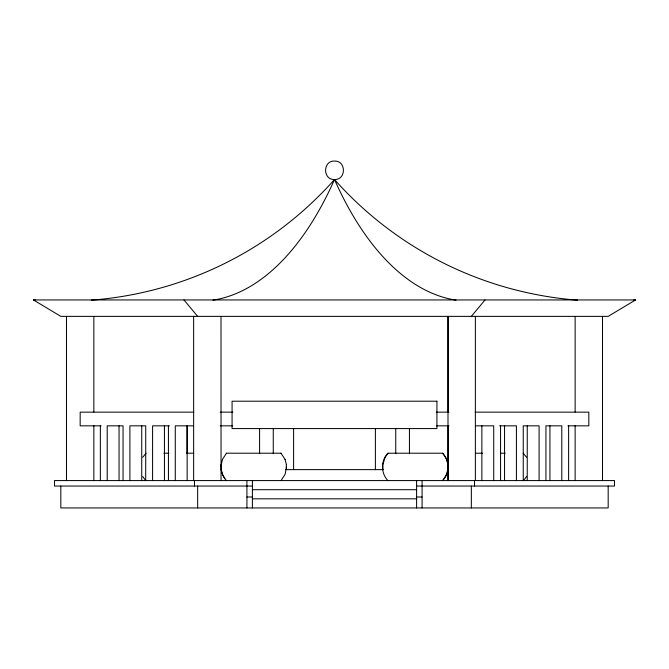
<?xml version="1.0" encoding="UTF-8"?>
<svg xmlns="http://www.w3.org/2000/svg" width="669" height="669" viewBox="0 0 669 669"><rect width="100%" height="100%" fill="white"/><g stroke="black" fill="none" stroke-linecap="round" stroke-linejoin="round"><path stroke-width="1" d="M221.021 466.05L222.426 459.519M221.163 464.378C220.461 470.215 222.342 476.345 226.465 480.576M286.324 469.404L286.324 464.378M286.524 466.895L285.111 474.262L281.064 480.576M448.188 467.731L446.825 474.262L442.786 480.576M222.384 459.519L226.465 453.206M384.876 458.006L382.902 464.378L382.902 469.404M142.74 457.253L146.101 453.206M385.235 457.253L386.138 455.84M526.553 476.529L523.584 480.576M471.344 316.37L485.025 299.946M386.59 455.137L388.204 453.206M442.527 480.576C449.727 473.284 449.727 460.506 442.527 453.206M635.55 299.946L608.18 316.37L60.82 316.37L33.45 299.946L635.55 299.946A362.138 362.138 0 0 1 633.484 300.113M193.818 412.154L80.171 412.154L80.171 425.835L101.103 425.835M220.252 412.154L232.787 412.154M436.372 412.154L448.974 412.154M475.107 412.154L588.82 412.154L588.82 425.835L567.881 425.835M169.391 425.835L152.591 425.835L152.591 480.576M193.466 425.835L175.286 425.835L175.286 480.576M220.243 425.835L232.67 425.835M436.447 425.835L448.974 425.835M475.475 425.835L493.722 425.835L493.722 480.576M499.592 425.835L516.409 425.835L516.409 480.576M163.93 453.206L168.931 453.206M186.618 453.206L193.759 453.206M226.431 453.206L281.064 453.206M475.534 453.206L482.449 453.206M500.37 453.206L505.237 453.206M523.191 453.206L526.553 457.253M285.663 469.63L383.337 469.63M252.397 486.045L54.498 486.045L54.498 480.576L614.502 480.576L614.502 486.045L416.603 486.045M252.397 489.7L416.603 489.7M246.92 497L252.397 497M416.603 497L422.08 497M252.397 498.823L416.603 498.823M387.928 480.576C380.736 473.284 380.736 460.506 387.928 453.206L442.786 453.206L446.825 459.519L448.188 466.05M281.022 453.206L285.111 459.519M183.975 299.946L197.656 316.37M224.859 478.644L222.426 474.262L221.13 469.404M142.74 476.529L145.708 480.576L145.733 425.835L129.895 425.835L129.895 480.576M285.069 459.519L286.365 464.378M608.18 486.045L608.18 507.947L60.82 507.947L60.82 486.045M602.501 316.37L602.501 480.576M575.131 316.37L575.131 411.979M575.131 425.492L575.131 480.576M568.633 425.835L568.625 480.576M561.793 480.576L561.793 425.835L545.937 425.835L545.946 480.576M549.943 425.835L549.935 480.576M539.097 480.576L539.097 425.835L523.242 425.835L523.25 480.576M527.247 425.835L527.239 480.576M504.551 425.835L504.56 480.576M500.546 425.835L500.563 480.576M481.872 425.835L481.872 480.576M475.366 316.37L475.366 480.576M474.505 480.576L474.505 486.045M471.344 486.045L471.344 507.947M448.079 316.37L448.079 412.154M448.079 425.835L448.079 464.052M448.079 470.248L448.079 480.576M447.996 316.37L447.996 480.576M422.08 480.576L422.08 507.947M416.603 480.576L416.603 507.947M409.436 428.938L409.436 453.724M395.755 428.938L395.755 453.724M375.393 428.578L375.393 469.63M293.607 428.578L293.607 469.63M273.27 428.938L273.27 453.724M259.589 428.938L259.589 453.724M252.397 480.576L252.397 507.947M246.92 480.576L246.92 507.947M221.004 316.37L221.046 480.576M197.656 486.045L197.656 507.947M194.495 480.576L194.495 486.045M193.642 316.37L193.642 480.576M187.136 480.576L187.136 425.835L187.119 453.724M168.429 425.835L168.437 480.576M164.432 425.835L164.44 480.576M141.736 425.835L141.736 480.576M123.054 480.576L123.046 425.835L107.199 425.835L107.199 480.576M119.049 425.835L119.049 480.576M100.358 425.835L100.358 480.576M93.852 316.37L93.852 411.979M93.852 425.492L93.852 480.576M66.49 316.37L66.49 480.576M577.506 300.147A362.138 362.138 0 0 1 334.5 179.526C322.642 179.969 322.642 160.61 334.5 161.053C346.358 160.61 346.358 179.969 334.5 179.526A362.138 362.138 0 0 1 91.494 300.147M35.516 300.113A362.138 362.138 0 0 1 33.45 299.946M212.959 300.147A362.138 181.073 90 0 0 334.5 179.526A362.138 181.073 90 0 0 456.041 300.147M436.924 401.208L232.076 401.208L232.076 428.578L436.924 428.578L436.924 401.208"/></g></svg>
